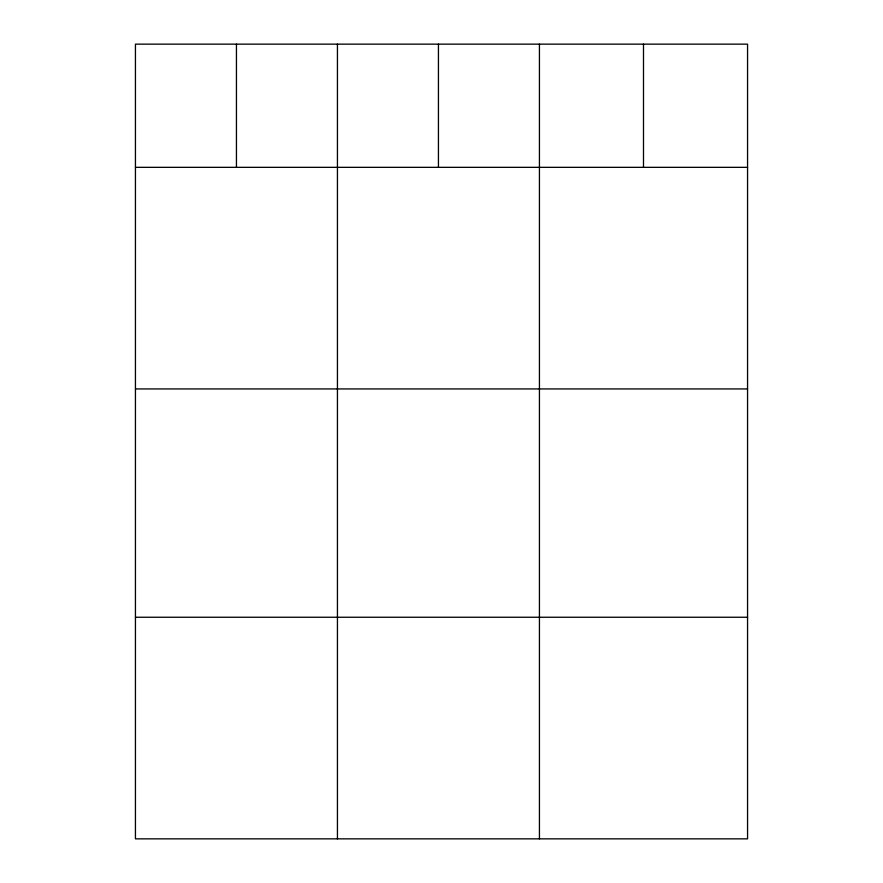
<?xml version="1.0" encoding="UTF-8"?>
<svg xmlns="http://www.w3.org/2000/svg" width="883" height="883" viewBox="0 0 883 883"><rect width="100%" height="100%" fill="white"/><g stroke="black" fill="none" stroke-linecap="round" stroke-linejoin="round"><path stroke-width="1.32" d="M747.559 167.34L747.559 838.85L135.441 838.85L135.441 44.15L747.559 44.15L747.559 167.34L135.441 167.34M135.441 388.939L747.559 388.939M135.441 617.25L747.559 617.25M643.497 44.15L643.497 167.34M539.436 44.15L539.436 838.85M438.443 44.15L438.443 167.34M337.438 44.15L337.438 838.85M236.445 44.15L236.445 167.34"/></g></svg>
